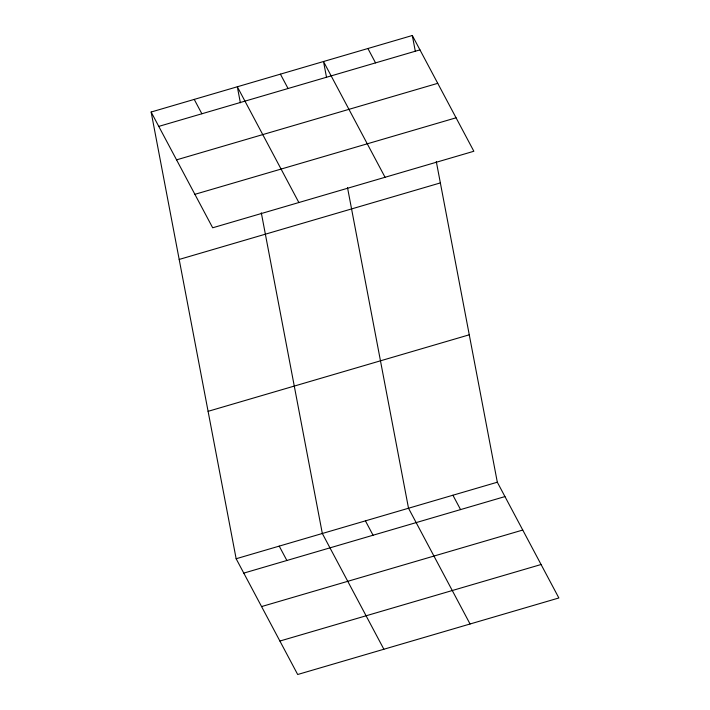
<?xml version="1.0" encoding="UTF-8"?>
<svg xmlns="http://www.w3.org/2000/svg" width="710" height="710" viewBox="0 0 710 710"><rect width="100%" height="100%" fill="white"/><g stroke="black" fill="none" stroke-linecap="round" stroke-linejoin="round"><path stroke-width="1.06" d="M151.132 112.029L412.315 35.5L473.854 151.257L212.68 227.786L151.132 112.029L236.146 558.743L297.685 674.5L558.868 597.971L497.32 482.214L436.295 161.552M158.774 126.398L419.947 49.869M176.559 159.856L437.742 83.327M194.895 194.327L456.068 117.798M179.186 259.443L440.36 182.914M208.092 411.33L469.266 334.8M236.146 558.743L497.32 482.214M243.778 573.112L504.961 496.583M261.573 606.571L522.746 530.042M279.9 641.041L541.073 564.512M367.913 48.511L375.546 62.879M385.06 177.269L323.511 61.521L326.556 77.541M280.414 74.151L288.056 88.51M298.866 202.527L237.326 86.771L240.37 102.799M452.918 495.225L460.559 509.594M194.229 99.4L201.871 113.769M470.064 623.992L408.516 508.236L347.501 187.573M365.428 520.865L373.061 535.234M383.879 649.242L322.331 533.494L261.307 212.822M279.234 546.123L286.875 560.483M412.315 35.5L415.359 51.519"/></g></svg>
